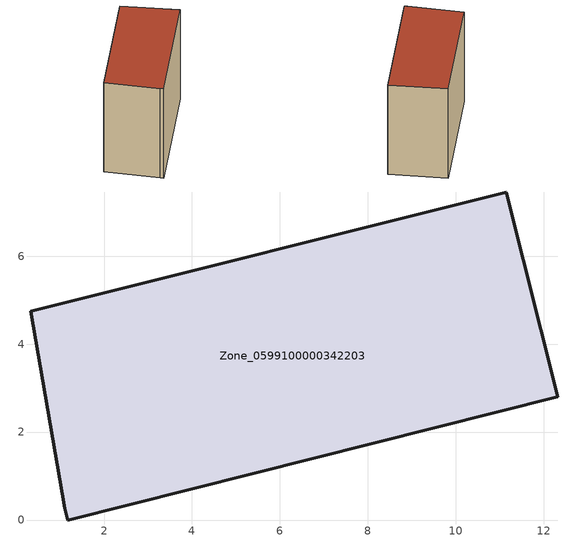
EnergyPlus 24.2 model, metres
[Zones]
Zone_0599100000342203
 floor ground (C_G): 12.32,2.8 1.17,0 1.1,0.27 0.33,4.75 11.15,7.46 z0
 wall outside (C_F): 12.32,2.8 11.15,7.46 0.33,4.75 1.1,0.27 1.17,0 12.32,2.8 z0:8.37
 roof outside (C_R): 1.17,0 12.32,2.8 11.15,7.46 0.33,4.75 1.1,0.27 z8.37
[BUILDING]
Pand.0599100000342203: North Axis=0; Terrain=City; Loads Convergence Tolerance Value=0.04; Temperature Convergence Tolerance Value=0.4; Solar Distribution=FullExterior; Maximum Number of Warmup Days=25; Minimum Number of Warmup Days=1
[Site:Location]
Rotterdam.The.Hague.AP_ZH_NLD Design_Conditions: Latitude=51.96; Longitude=4.45; Time Zone=1; Elevation=-4.5
[SITE:GROUNDTEMPERATURE:BUILDINGSURFACE]
18, 18, 18, 18, 18, 18, 18, 18, 18, 18, 18, 18
[MATERIAL] Thermal Absorptance=0.9; Solar Absorptance=0.7; Visible Absorptance=0.7
Name | Roughness | Thickness | Conductivity | Density | Specific Heat
G.TI.1992-2005 | MediumSmooth | 0.15 | 0.06 | 540 | 1210
F.TI.1992-2005 | Rough | 0.3 | 0.12 | 1920 | 840
R.TI.1992-2005 | MediumRough | 0.2 | 0.08 | 1500 | 1000
[CONSTRUCTION]
C_G: G.TI.1992-2005
C_F: F.TI.1992-2005
C_R: R.TI.1992-2005
[ZONE]
Zone_0599100000342203: Type=1; Multiplier=1; Ceiling Height=Autocalculate; Volume=Autocalculate; Floor Area=autocalculate; Part of Total Floor Area=Yes
[ZONEINFILTRATION:DESIGNFLOWRATE]
Infil_Zone_0599100000342203: Zone or ZoneList or Space or SpaceList=Zone_0599100000342203; Schedule=AlwaysOn; Design Flow Rate Calculation Method=Flow/Area; Flow Rate per Floor Area=0.0015; Constant Term Coefficient=1; Temperature Term Coefficient=0; Velocity Term Coefficient=0; Velocity Squared Term Coefficient=0
[HVACTEMPLATE:ZONE:IDEALLOADSAIRSYSTEM]
Zone_0599100000342203: Maximum Heating Supply Air Temperature=50; Minimum Cooling Supply Air Temperature=13; Maximum Heating Supply Air Humidity Ratio=0.0156; Minimum Cooling Supply Air Humidity Ratio=0.0077; Heating Limit=NoLimit; Cooling Limit=NoLimit; Dehumidification Control Type=ConstantSensibleHeatRatio; Cooling Sensible Heat Ratio=0.7; Dehumidification Setpoint=60; Humidification Control Type=None; Humidification Setpoint=30; Outdoor Air Method=None; Outdoor Air Flow Rate per Person=0.00944; Outdoor Air Flow Rate per Zone Floor Area=0; Outdoor Air Flow Rate per Zone=0; Demand Controlled Ventilation Type=None; Outdoor Air Economizer Type=NoEconomizer; Heat Recovery Type=None; Sensible Heat Recovery Effectiveness=0.7; Latent Heat Recovery Effectiveness=0.65
[ZONECONTROL:THERMOSTAT]
ThermostatControl_Zone_0599100000342203: Zone or ZoneList=Zone_0599100000342203; Control Type Schedule=DualSetpointControlType; Control 1=Thermostat_Zone_0599100000342203; Temperature Difference Between Cutout And Setpoint=0
[THERMOSTATSETPOINT:DUALSETPOINT]
Thermostat_Zone_0599100000342203: Heating Setpoint Temperature Schedule=HeatingSetpoint_Zone_0599100000342203; Cooling Setpoint Temperature Schedule=CoolingSetpoint_Zone_0599100000342203
[SCHEDULE:COMPACT]
HeatingSetpoint_Zone_0599100000342203: Through: 12/31, For: AllDays, Until: 24:00, 21
CoolingSetpoint_Zone_0599100000342203: Through: 12/31, For: AllDays, Until: 24:00, 24
DualSetpointControlType: Through: 12/31, For: AllDays, Until: 24:00, 4
AlwaysOn: Through: 12/31, For: AllDays, Until: 24:00, 1
